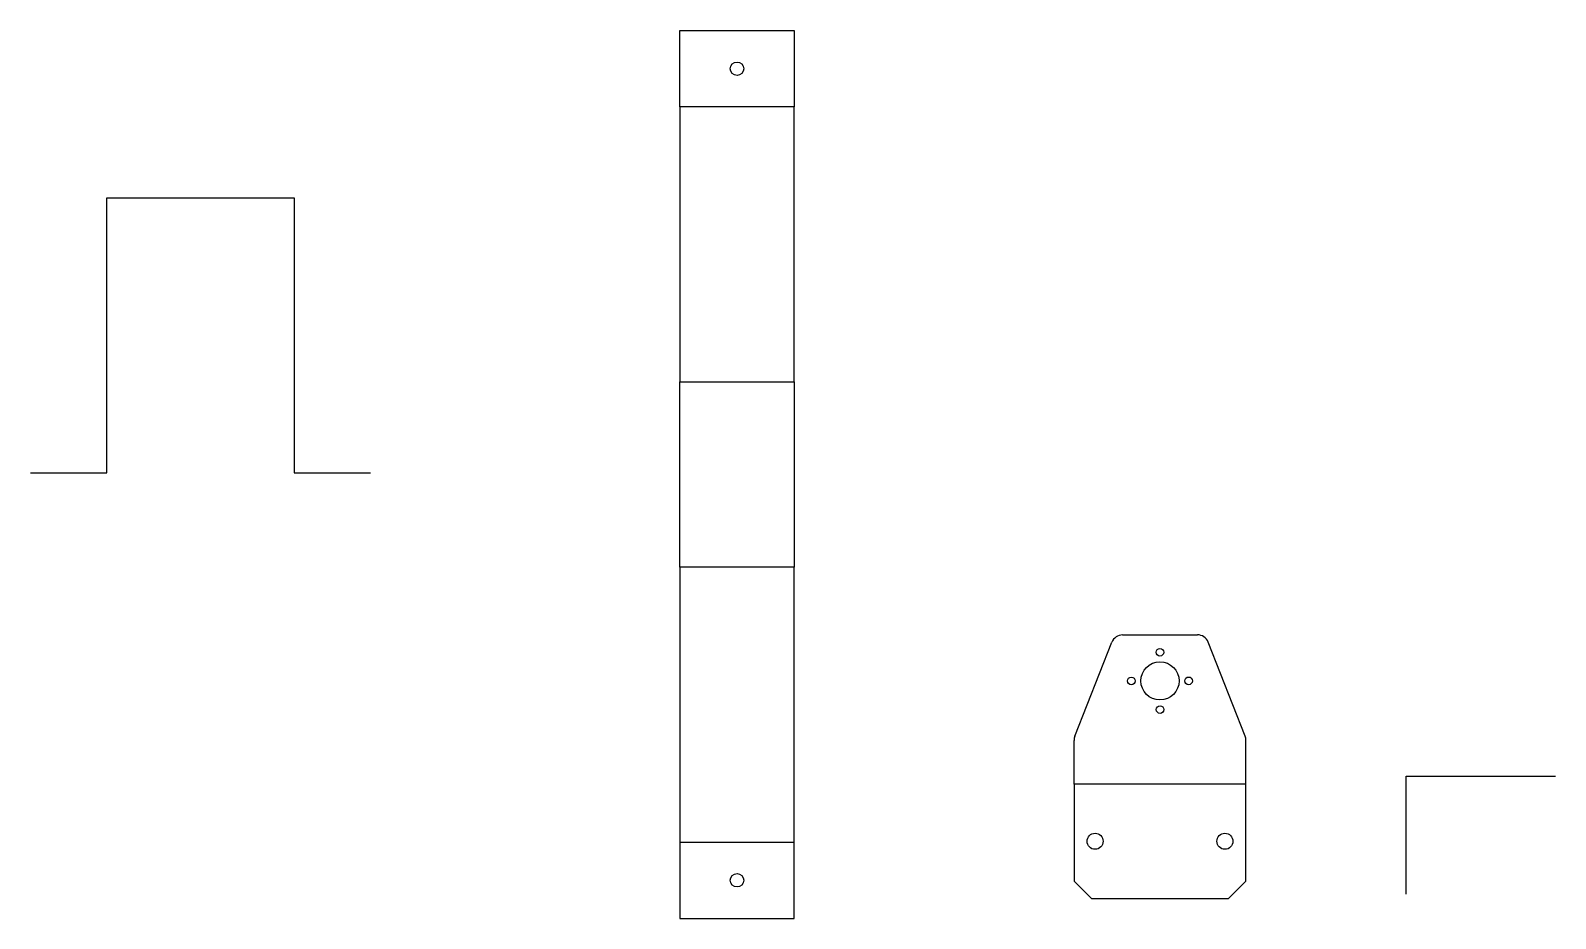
# Model space of a CAD drawing. Header units: millimetres. Extents: x 5487.2 to 5527.1, y 4016.3 to 4039.5.
import ezdxf

# ---------------------------------------------------------------- set-up
doc = ezdxf.new("R2010")
doc.units = ezdxf.units.MM

msp = doc.modelspace()

# ---------------------------------------------------------------- linework, layer by layer
for p, q in [((5504.183, 4037.537), (5504.183, 4039.537)), ((5504.183, 4039.537), (5507.183, 4039.537)), ((5507.183, 4039.537), (5507.183, 4037.537)), ((5507.183, 4037.537), (5504.183, 4037.537)), ((5504.183, 4037.537), (5504.183, 4030.337)), ((5507.183, 4030.337), (5507.183, 4037.537)), ((5489.182, 4027.959), (5489.182, 4035.159)), ((5489.182, 4035.159), (5494.082, 4035.159)), ((5494.082, 4035.159), (5494.082, 4027.959)), ((5504.183, 4025.487), (5504.183, 4030.337)), ((5504.183, 4030.337), (5507.183, 4030.337)), ((5507.183, 4030.337), (5507.183, 4025.487)), ((5487.182, 4027.959), (5489.182, 4027.959)), ((5494.082, 4027.959), (5496.082, 4027.959)), ((5507.183, 4025.487), (5504.183, 4025.487)), ((5504.183, 4025.487), (5504.183, 4018.287)), ((5507.183, 4018.287), (5507.183, 4025.487)), ((5514.53, 4021.061), (5515.498, 4023.52)), ((5515.777, 4023.71), (5517.739, 4023.714)), ((5518.989, 4021.061), (5518.019, 4023.524)), ((5514.509, 4019.808), (5514.509, 4020.951)), ((5519.009, 4019.808), (5519.009, 4020.951)), ((5523.204, 4016.921), (5523.204, 4020.009)), ((5523.204, 4020.009), (5527.116, 4020.009)), ((5519.009, 4019.808), (5514.509, 4019.808)), ((5514.509, 4019.808), (5514.509, 4017.265)), ((5519.009, 4017.265), (5519.009, 4019.808)), ((5504.183, 4018.287), (5507.183, 4018.287)), ((5504.183, 4018.287), (5504.183, 4016.287)), ((5507.183, 4016.287), (5507.183, 4018.287)), ((5514.509, 4017.265), (5514.967, 4016.808)), ((5519.009, 4017.265), (5518.552, 4016.808)), ((5514.967, 4016.808), (5518.552, 4016.808)), ((5504.183, 4016.287), (5507.183, 4016.287))]:
    msp.add_line(p, q)
for centre, radius in [((5505.683, 4038.537), 0.175), ((5516.759, 4022.508), 0.5), ((5516.758, 4023.258), 0.1), ((5517.509, 4022.509), 0.1), ((5516.009, 4022.507), 0.1), ((5516.761, 4021.758), 0.1), ((5515.059, 4018.308), 0.21), ((5518.459, 4018.308), 0.21), ((5505.683, 4017.287), 0.175)]:
    msp.add_circle(centre, radius)
for centre, start, end in [((5515.778, 4023.41), 90.1181, 158.5077), ((5517.74, 4023.414), 21.4923, 90.1181), ((5514.809, 4020.951), 158.5077, 180), ((5518.709, 4020.951), 0, 21.4923)]:
    msp.add_arc(centre, 0.3, start, end)

doc.saveas('drawing.dxf')
